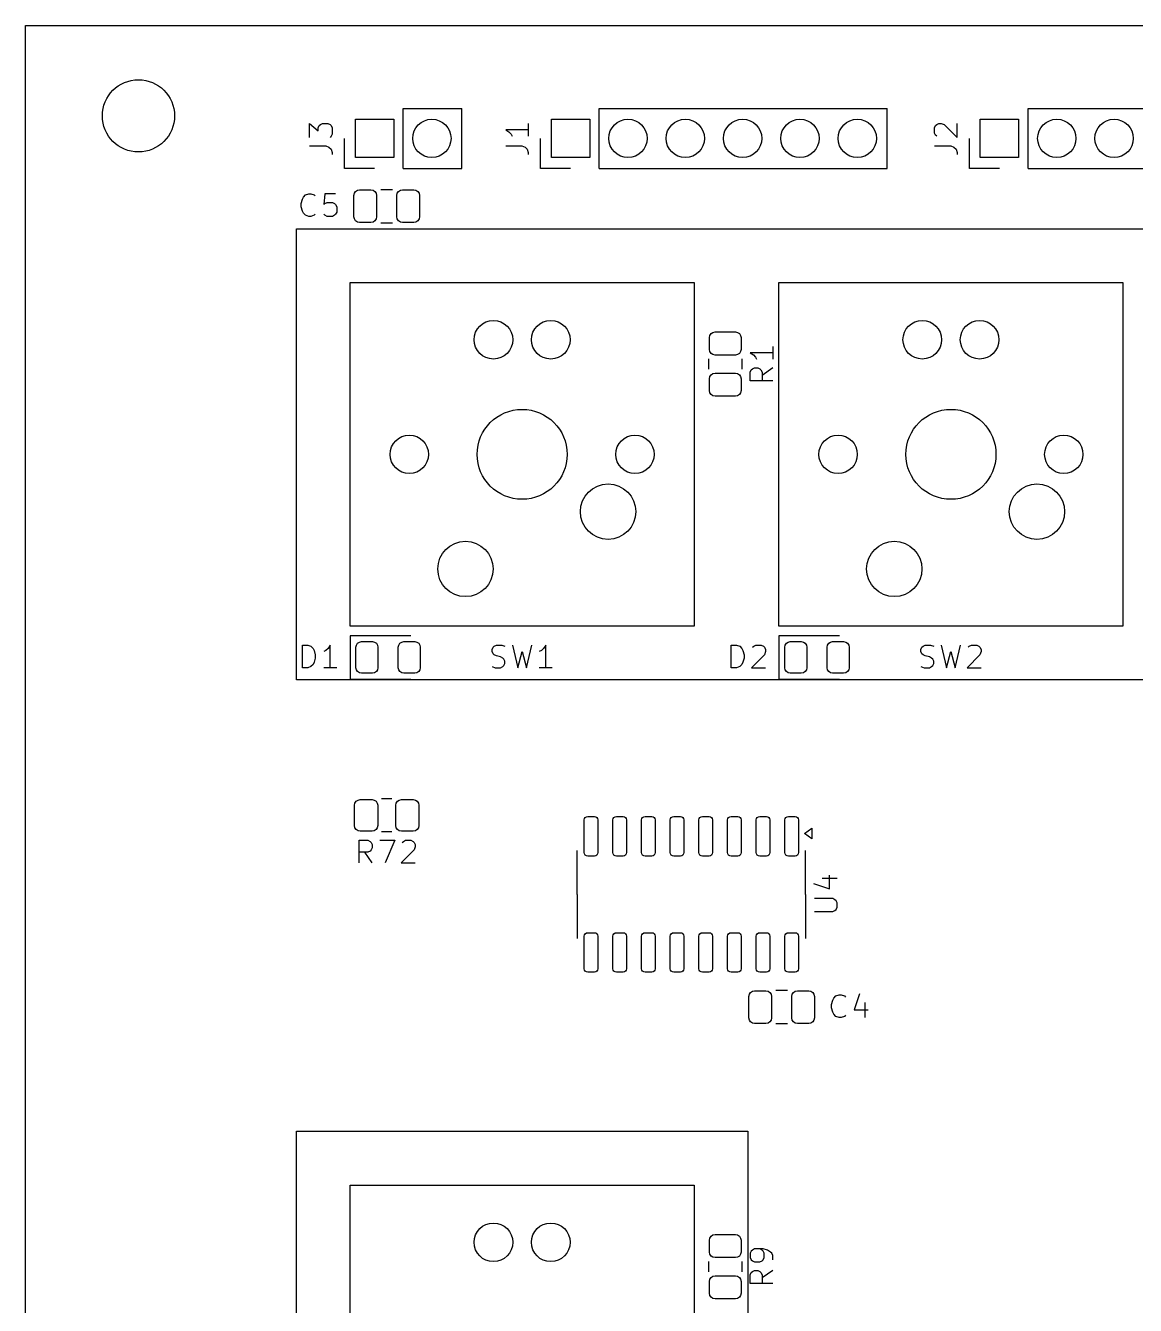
# Model space of a CAD drawing. Header units: millimetres. Extents: x 0 to 485, y -84 to 360.
# Drawn here: x 280 to 329.2, y 195.3 to 252 of the extents above; entities that cross this region are included whole.
import ezdxf

# ---------------------------------------------------------------- set-up
doc = ezdxf.new("R2010")
doc.units = ezdxf.units.MM
doc.layers.get('0').update_dxf_attribs({"lineweight": 25})
doc.layers.add('Import', color=16, linetype='Continuous', lineweight=25, true_color=0x800000)
doc.layers.add('Mounting Holes', color=9, linetype='Continuous', lineweight=25, true_color=0xc0c0c0)

msp = doc.modelspace()

# ---------------------------------------------------------------- linework, layer by layer
for p, q in [((292, 223), (292, 243)), ((292, 243), (464, 243)), ((464, 223), (292, 223)), ((292, 183), (292, 203)), ((292, 203), (312, 203)), ((312, 203), (312, 183))]:
    msp.add_line(p, q)
at = {"layer": 'Import', "flags": 128}
for points in [[(280, 252), (468, 252), (468, 18), (280, 18), (280, 252)], [(296.31, 246.15), (294.61, 246.15), (294.61, 247.85), (296.31, 247.85), (296.31, 246.15)], [(296.73, 248.33), (299.33, 248.33)], [(296.73, 245.67), (296.73, 248.33)], [(299.33, 245.67), (299.33, 248.33)], [(305, 246.15), (303.3, 246.15), (303.3, 247.85), (305, 247.85), (305, 246.15)], [(305.42, 248.33), (318.18, 248.33)], [(305.42, 245.67), (305.42, 248.33)], [(318.18, 245.67), (318.18, 248.33)], [(324, 246.15), (322.3, 246.15), (322.3, 247.85), (324, 247.85), (324, 246.15)], [(324.42, 248.33), (337.18, 248.33)], [(324.42, 245.67), (324.42, 248.33)], [(292.5848, 247.0476), (292.5848, 247.6667)], [(292.5848, 247.6667), (292.9658, 247.3333)], [(292.9658, 247.4762), (293.0134, 247.5714)], [(292.9658, 247.3333), (292.9658, 247.4762)], [(293.0134, 247.5714), (293.061, 247.6191)], [(293.061, 247.6191), (293.1562, 247.6667)], [(293.1562, 247.6667), (293.3943, 247.6667)], [(293.3943, 247.6667), (293.4896, 247.6191)], [(293.4896, 247.6191), (293.5372, 247.5714)], [(293.5372, 247.5714), (293.5848, 247.4762)], [(293.5848, 247.4762), (293.5848, 247.1905)], [(302.2748, 247.381), (301.2748, 247.381)], [(301.2748, 247.381), (301.4177, 247.2857)], [(301.4177, 247.2857), (301.5129, 247.1905)], [(302.2748, 247.6667), (302.2748, 247.0952)], [(320.2748, 247.4762), (320.3224, 247.5714)], [(320.2748, 247.2381), (320.2748, 247.4762)], [(320.3224, 247.5714), (320.3701, 247.6191)], [(320.3701, 247.6191), (320.4653, 247.6667)], [(320.4653, 247.6667), (320.5605, 247.6667)], [(320.5605, 247.6667), (320.7034, 247.6191)], [(320.7034, 247.6191), (321.2748, 247.0476)], [(321.2748, 247.0476), (321.2748, 247.6667)], [(293.5372, 247.0952), (293.4896, 247.0476)], [(293.5848, 247.1905), (293.5372, 247.0952)], [(294.13, 245.67), (294.13, 247)], [(301.5129, 247.1905), (301.5605, 247.0952)], [(302.82, 245.67), (302.82, 247)], [(320.3224, 247.1429), (320.2748, 247.2381)], [(320.3701, 247.0952), (320.3224, 247.1429)], [(321.82, 245.67), (321.82, 247)], [(292.5848, 246.6667), (293.2991, 246.6667)], [(293.2991, 246.6667), (293.442, 246.6191)], [(293.442, 246.6191), (293.5372, 246.5238)], [(293.5372, 246.5238), (293.5848, 246.381)], [(293.5848, 246.381), (293.5848, 246.2857)], [(301.2748, 246.6667), (301.9891, 246.6667)], [(301.9891, 246.6667), (302.132, 246.6191)], [(302.132, 246.6191), (302.2272, 246.5238)], [(302.2272, 246.5238), (302.2748, 246.381)], [(302.2748, 246.381), (302.2748, 246.2857)], [(320.2748, 246.6667), (320.9891, 246.6667)], [(320.9891, 246.6667), (321.132, 246.6191)], [(321.132, 246.6191), (321.2272, 246.5238)], [(321.2272, 246.5238), (321.2748, 246.381)], [(321.2748, 246.381), (321.2748, 246.2857)], [(295.46, 245.67), (294.13, 245.67)], [(296.73, 245.67), (299.33, 245.67)], [(304.15, 245.67), (302.82, 245.67)], [(305.42, 245.67), (318.18, 245.67)], [(323.15, 245.67), (321.82, 245.67)], [(324.42, 245.67), (337.18, 245.67)], [(292.3095, 244.4023), (292.4048, 244.4976)], [(292.4048, 244.4976), (292.5476, 244.5452)], [(292.5476, 244.5452), (292.6429, 244.5452)], [(292.6429, 244.5452), (292.7857, 244.4976)], [(292.7857, 244.4976), (292.8333, 244.45)], [(293.2619, 244.5452), (293.2143, 244.069)], [(293.7381, 244.5452), (293.2619, 244.5452)], [(294.55, 244.475), (294.569, 244.5707), (294.6232, 244.6518), (294.7043, 244.706), (294.8, 244.725), (295.3, 244.725), (295.3957, 244.706), (295.4768, 244.6518), (295.531, 244.5707), (295.55, 244.475), (295.55, 243.525), (295.531, 243.4293), (295.4768, 243.3482), (295.3957, 243.294), (295.3, 243.275), (294.8, 243.275), (294.7043, 243.294), (294.6232, 243.3482), (294.569, 243.4293), (294.55, 243.525), (294.55, 244.475)], [(295.7387, 244.735), (296.2613, 244.735)], [(296.45, 244.475), (296.469, 244.5707), (296.5232, 244.6518), (296.6043, 244.706), (296.7, 244.725), (297.2, 244.725), (297.2957, 244.706), (297.3768, 244.6518), (297.431, 244.5707), (297.45, 244.475), (297.45, 243.525), (297.431, 243.4293), (297.3768, 243.3482), (297.2957, 243.294), (297.2, 243.275), (296.7, 243.275), (296.6043, 243.294), (296.5232, 243.3482), (296.469, 243.4293), (296.45, 243.525), (296.45, 244.475)], [(292.2143, 244.1166), (292.2619, 244.3071)], [(292.2143, 243.9738), (292.2143, 244.1166)], [(292.2619, 243.7833), (292.2143, 243.9738)], [(292.2619, 244.3071), (292.3095, 244.4023)], [(293.2143, 244.069), (293.2619, 244.1166)], [(293.2619, 244.1166), (293.3571, 244.1642)], [(293.3571, 244.1642), (293.5952, 244.1642)], [(293.5952, 244.1642), (293.6905, 244.1166)], [(293.6905, 244.1166), (293.7381, 244.069)], [(293.7381, 244.069), (293.7857, 243.9738)], [(293.7857, 243.9738), (293.7857, 243.7357)], [(292.3095, 243.688), (292.2619, 243.7833)], [(292.4048, 243.5928), (292.3095, 243.688)], [(292.5476, 243.5452), (292.4048, 243.5928)], [(292.6429, 243.5452), (292.5476, 243.5452)], [(292.7857, 243.5928), (292.6429, 243.5452)], [(292.8333, 243.6404), (292.7857, 243.5928)], [(293.2619, 243.5928), (293.2143, 243.6404)], [(293.3571, 243.5452), (293.2619, 243.5928)], [(293.5952, 243.5452), (293.3571, 243.5452)], [(293.6905, 243.5928), (293.5952, 243.5452)], [(293.7381, 243.6404), (293.6905, 243.5928)], [(293.7857, 243.7357), (293.7381, 243.6404)], [(295.7387, 243.265), (296.2613, 243.265)], [(294.38, 240.62), (309.62, 240.62)], [(294.38, 225.38), (294.38, 240.62)], [(309.62, 240.62), (309.62, 225.38)], [(313.38, 240.62), (328.62, 240.62)], [(313.38, 225.38), (313.38, 240.62)], [(328.62, 240.62), (328.62, 225.38)], [(311.45, 238.425), (311.5457, 238.406), (311.6268, 238.3518), (311.681, 238.2707), (311.7, 238.175), (311.7, 237.65), (311.681, 237.5543), (311.6268, 237.4732), (311.5457, 237.419), (311.45, 237.4), (310.55, 237.4), (310.4543, 237.419), (310.3732, 237.4732), (310.319, 237.5543), (310.3, 237.65), (310.3, 238.175), (310.319, 238.2707), (310.3732, 238.3518), (310.4543, 238.406), (310.55, 238.425), (311.45, 238.425)], [(313.1048, 237.7857), (313.1048, 237.2143)], [(310.265, 237.2271), (310.265, 236.7729)], [(311.735, 237.2271), (311.735, 236.7729)], [(313.1048, 237.5), (312.1048, 237.5)], [(312.1048, 237.5), (312.2477, 237.4048)], [(312.2477, 237.4048), (312.3429, 237.3095)], [(312.3429, 237.3095), (312.3905, 237.2143)], [(311.45, 236.6), (311.5457, 236.581), (311.6268, 236.5268), (311.681, 236.4457), (311.7, 236.35), (311.7, 235.825), (311.681, 235.7293), (311.6268, 235.6482), (311.5457, 235.594), (311.45, 235.575), (310.55, 235.575), (310.4543, 235.594), (310.3732, 235.6482), (310.319, 235.7293), (310.3, 235.825), (310.3, 236.35), (310.319, 236.4457), (310.3732, 236.5268), (310.4543, 236.581), (310.55, 236.6), (311.45, 236.6)], [(312.1048, 236.6429), (312.1524, 236.7381)], [(312.1048, 236.2619), (312.1048, 236.6429)], [(312.1524, 236.7381), (312.2001, 236.7857)], [(312.2001, 236.7857), (312.2953, 236.8333)], [(312.2953, 236.8333), (312.4382, 236.8333)], [(312.4382, 236.8333), (312.5334, 236.7857)], [(312.5334, 236.7857), (312.581, 236.7381)], [(312.581, 236.7381), (312.6286, 236.6429)], [(313.1048, 236.8333), (312.6286, 236.5)], [(312.6286, 236.6429), (312.6286, 236.2619)], [(313.1048, 236.2619), (312.1048, 236.2619)], [(309.62, 225.38), (294.38, 225.38)], [(328.62, 225.38), (313.38, 225.38)], [(294.3775, 224.96), (294.3775, 223.04)], [(297.0625, 224.96), (294.3775, 224.96)], [(294.6375, 224.4563), (294.6561, 224.5495), (294.7089, 224.6286), (294.788, 224.6815), (294.8812, 224.7), (295.3687, 224.7), (295.462, 224.6815), (295.5411, 224.6286), (295.5939, 224.5495), (295.6125, 224.4563), (295.6125, 223.5438), (295.5939, 223.4505), (295.5411, 223.3714), (295.462, 223.3186), (295.3687, 223.3), (294.8812, 223.3), (294.788, 223.3186), (294.7089, 223.3714), (294.6561, 223.4505), (294.6375, 223.5438), (294.6375, 224.4563)], [(296.5125, 224.4563), (296.5311, 224.5495), (296.5839, 224.6286), (296.663, 224.6815), (296.7562, 224.7), (297.2438, 224.7), (297.337, 224.6815), (297.4161, 224.6286), (297.4689, 224.5495), (297.4875, 224.4563), (297.4875, 223.5438), (297.4689, 223.4505), (297.4161, 223.3714), (297.337, 223.3186), (297.2438, 223.3), (296.7562, 223.3), (296.663, 223.3186), (296.5839, 223.3714), (296.5311, 223.4505), (296.5125, 223.5438), (296.5125, 224.4563)], [(313.3775, 224.96), (313.3775, 223.04)], [(316.0625, 224.96), (313.3775, 224.96)], [(313.6375, 224.4563), (313.6561, 224.5495), (313.7089, 224.6286), (313.788, 224.6815), (313.8812, 224.7), (314.3687, 224.7), (314.462, 224.6815), (314.5411, 224.6286), (314.5939, 224.5495), (314.6125, 224.4563), (314.6125, 223.5438), (314.5939, 223.4505), (314.5411, 223.3714), (314.462, 223.3186), (314.3687, 223.3), (313.8812, 223.3), (313.788, 223.3186), (313.7089, 223.3714), (313.6561, 223.4505), (313.6375, 223.5438), (313.6375, 224.4563)], [(315.5125, 224.4563), (315.5311, 224.5495), (315.5839, 224.6286), (315.663, 224.6815), (315.7562, 224.7), (316.2437, 224.7), (316.337, 224.6815), (316.4161, 224.6286), (316.4689, 224.5495), (316.4875, 224.4563), (316.4875, 223.5438), (316.4689, 223.4505), (316.4161, 223.3714), (316.337, 223.3186), (316.2437, 223.3), (315.7562, 223.3), (315.663, 223.3186), (315.5839, 223.3714), (315.5311, 223.4505), (315.5125, 223.5438), (315.5125, 224.4563)], [(292.2619, 223.5452), (292.2619, 224.5452)], [(292.2619, 224.5452), (292.5, 224.5452)], [(292.5, 224.5452), (292.6429, 224.4976)], [(292.6429, 224.4976), (292.7381, 224.4023)], [(292.7381, 224.4023), (292.7857, 224.3071)], [(292.7857, 224.3071), (292.8333, 224.1166)], [(292.8333, 224.1166), (292.8333, 223.9738)], [(293.3095, 224.3071), (293.2143, 224.2595)], [(293.4048, 224.4023), (293.3095, 224.3071)], [(293.5, 224.5452), (293.4048, 224.4023)], [(293.5, 223.5452), (293.5, 224.5452)], [(300.6667, 224.3547), (300.7143, 224.45)], [(300.6667, 224.2595), (300.6667, 224.3547)], [(300.7143, 224.1642), (300.6667, 224.2595)], [(300.7143, 224.45), (300.7619, 224.4976)], [(300.7619, 224.1166), (300.7143, 224.1642)], [(300.7619, 224.4976), (300.8571, 224.5452)], [(300.8571, 224.069), (300.7619, 224.1166)], [(300.8571, 224.5452), (301.0952, 224.5452)], [(301.0476, 224.0214), (300.8571, 224.069)], [(301.0952, 224.5452), (301.2381, 224.4976)], [(301.5714, 224.5452), (301.8095, 223.5452)], [(301.8095, 223.5452), (302, 224.2595)], [(302, 224.2595), (302.1905, 223.5452)], [(302.1905, 223.5452), (302.4286, 224.5452)], [(302.8571, 224.3071), (302.7619, 224.2595)], [(302.9524, 224.4023), (302.8571, 224.3071)], [(303.0476, 224.5452), (302.9524, 224.4023)], [(303.0476, 223.5452), (303.0476, 224.5452)], [(311.2619, 223.5452), (311.2619, 224.5452)], [(311.2619, 224.5452), (311.5, 224.5452)], [(311.5, 224.5452), (311.6429, 224.4976)], [(311.6429, 224.4976), (311.7381, 224.4023)], [(311.7381, 224.4023), (311.7857, 224.3071)], [(311.7857, 224.3071), (311.8333, 224.1166)], [(311.8333, 224.1166), (311.8333, 223.9738)], [(312.7381, 224.1166), (312.1667, 223.5452)], [(312.2143, 224.45), (312.2619, 224.4976)], [(312.2619, 224.4976), (312.3571, 224.5452)], [(312.3571, 224.5452), (312.5952, 224.5452)], [(312.5952, 224.5452), (312.6905, 224.4976)], [(312.6905, 224.4976), (312.7381, 224.45)], [(312.7381, 224.45), (312.7857, 224.3547)], [(312.7857, 224.2595), (312.7381, 224.1166)], [(312.7857, 224.3547), (312.7857, 224.2595)], [(319.6667, 224.3547), (319.7143, 224.45)], [(319.6667, 224.2595), (319.6667, 224.3547)], [(319.7143, 224.1642), (319.6667, 224.2595)], [(319.7143, 224.45), (319.7619, 224.4976)], [(319.7619, 224.1166), (319.7143, 224.1642)], [(319.7619, 224.4976), (319.8571, 224.5452)], [(319.8571, 224.069), (319.7619, 224.1166)], [(319.8571, 224.5452), (320.0952, 224.5452)], [(320.0476, 224.0214), (319.8571, 224.069)], [(320.0952, 224.5452), (320.2381, 224.4976)], [(320.5714, 224.5452), (320.8095, 223.5452)], [(320.8095, 223.5452), (321, 224.2595)], [(321, 224.2595), (321.1905, 223.5452)], [(321.1905, 223.5452), (321.4286, 224.5452)], [(322.2857, 224.1166), (321.7143, 223.5452)], [(321.7619, 224.45), (321.8095, 224.4976)], [(321.8095, 224.4976), (321.9048, 224.5452)], [(321.9048, 224.5452), (322.1429, 224.5452)], [(322.1429, 224.5452), (322.2381, 224.4976)], [(322.2381, 224.4976), (322.2857, 224.45)], [(322.2857, 224.45), (322.3333, 224.3547)], [(322.3333, 224.2595), (322.2857, 224.1166)], [(322.3333, 224.3547), (322.3333, 224.2595)], [(292.5, 223.5452), (292.2619, 223.5452)], [(292.6429, 223.5928), (292.5, 223.5452)], [(292.7381, 223.688), (292.6429, 223.5928)], [(292.7857, 223.7833), (292.7381, 223.688)], [(292.8333, 223.9738), (292.7857, 223.7833)], [(293.7857, 223.5452), (293.2143, 223.5452)], [(300.6667, 223.5928), (300.8095, 223.5452)], [(300.8095, 223.5452), (301.0476, 223.5452)], [(301.1429, 223.9738), (301.0476, 224.0214)], [(301.0476, 223.5452), (301.1429, 223.5928)], [(301.1905, 223.9261), (301.1429, 223.9738)], [(301.1429, 223.5928), (301.1905, 223.6404)], [(301.2381, 223.8309), (301.1905, 223.9261)], [(301.1905, 223.6404), (301.2381, 223.7357)], [(301.2381, 223.7357), (301.2381, 223.8309)], [(303.3333, 223.5452), (302.7619, 223.5452)], [(311.5, 223.5452), (311.2619, 223.5452)], [(311.6429, 223.5928), (311.5, 223.5452)], [(311.7381, 223.688), (311.6429, 223.5928)], [(311.7857, 223.7833), (311.7381, 223.688)], [(311.8333, 223.9738), (311.7857, 223.7833)], [(312.1667, 223.5452), (312.7857, 223.5452)], [(319.6667, 223.5928), (319.8095, 223.5452)], [(319.8095, 223.5452), (320.0476, 223.5452)], [(320.1429, 223.9738), (320.0476, 224.0214)], [(320.0476, 223.5452), (320.1429, 223.5928)], [(320.1905, 223.9261), (320.1429, 223.9738)], [(320.1429, 223.5928), (320.1905, 223.6404)], [(320.2381, 223.8309), (320.1905, 223.9261)], [(320.1905, 223.6404), (320.2381, 223.7357)], [(320.2381, 223.7357), (320.2381, 223.8309)], [(321.7143, 223.5452), (322.3333, 223.5452)], [(294.3775, 223.04), (297.0625, 223.04)], [(313.3775, 223.04), (316.0625, 223.04)], [(295.6, 216.55), (295.581, 216.4543), (295.5268, 216.3732), (295.4457, 216.319), (295.35, 216.3), (294.825, 216.3), (294.7293, 216.319), (294.6482, 216.3732), (294.594, 216.4543), (294.575, 216.55), (294.575, 217.45), (294.594, 217.5457), (294.6482, 217.6268), (294.7293, 217.681), (294.825, 217.7), (295.35, 217.7), (295.4457, 217.681), (295.5268, 217.6268), (295.581, 217.5457), (295.6, 217.45), (295.6, 216.55)], [(296.2271, 217.735), (295.7729, 217.735)], [(297.425, 216.55), (297.406, 216.4543), (297.3518, 216.3732), (297.2707, 216.319), (297.175, 216.3), (296.65, 216.3), (296.5543, 216.319), (296.4732, 216.3732), (296.419, 216.4543), (296.4, 216.55), (296.4, 217.45), (296.419, 217.5457), (296.4732, 217.6268), (296.5543, 217.681), (296.65, 217.7), (297.175, 217.7), (297.2707, 217.681), (297.3518, 217.6268), (297.406, 217.5457), (297.425, 217.45), (297.425, 216.55)], [(305.205, 216.95), (305.2624, 216.9386), (305.3111, 216.9061), (305.3436, 216.8574), (305.355, 216.8), (305.355, 215.35), (305.3436, 215.2926), (305.3111, 215.2439), (305.2624, 215.2114), (305.205, 215.2), (304.905, 215.2), (304.8476, 215.2114), (304.7989, 215.2439), (304.7664, 215.2926), (304.755, 215.35), (304.755, 216.8), (304.7664, 216.8574), (304.7989, 216.9061), (304.8476, 216.9386), (304.905, 216.95), (305.205, 216.95)], [(306.475, 216.95), (306.5324, 216.9386), (306.5811, 216.9061), (306.6136, 216.8574), (306.625, 216.8), (306.625, 215.35), (306.6136, 215.2926), (306.5811, 215.2439), (306.5324, 215.2114), (306.475, 215.2), (306.175, 215.2), (306.1176, 215.2114), (306.0689, 215.2439), (306.0364, 215.2926), (306.025, 215.35), (306.025, 216.8), (306.0364, 216.8574), (306.0689, 216.9061), (306.1176, 216.9386), (306.175, 216.95), (306.475, 216.95)], [(307.745, 216.95), (307.8024, 216.9386), (307.8511, 216.9061), (307.8836, 216.8574), (307.895, 216.8), (307.895, 215.35), (307.8836, 215.2926), (307.8511, 215.2439), (307.8024, 215.2114), (307.745, 215.2), (307.445, 215.2), (307.3876, 215.2114), (307.3389, 215.2439), (307.3064, 215.2926), (307.295, 215.35), (307.295, 216.8), (307.3064, 216.8574), (307.3389, 216.9061), (307.3876, 216.9386), (307.445, 216.95), (307.745, 216.95)], [(309.015, 216.95), (309.0724, 216.9386), (309.1211, 216.9061), (309.1536, 216.8574), (309.165, 216.8), (309.165, 215.35), (309.1536, 215.2926), (309.1211, 215.2439), (309.0724, 215.2114), (309.015, 215.2), (308.715, 215.2), (308.6576, 215.2114), (308.6089, 215.2439), (308.5764, 215.2926), (308.565, 215.35), (308.565, 216.8), (308.5764, 216.8574), (308.6089, 216.9061), (308.6576, 216.9386), (308.715, 216.95), (309.015, 216.95)], [(310.285, 216.95), (310.3424, 216.9386), (310.3911, 216.9061), (310.4236, 216.8574), (310.435, 216.8), (310.435, 215.35), (310.4236, 215.2926), (310.3911, 215.2439), (310.3424, 215.2114), (310.285, 215.2), (309.985, 215.2), (309.9276, 215.2114), (309.8789, 215.2439), (309.8464, 215.2926), (309.835, 215.35), (309.835, 216.8), (309.8464, 216.8574), (309.8789, 216.9061), (309.9276, 216.9386), (309.985, 216.95), (310.285, 216.95)], [(311.555, 216.95), (311.6124, 216.9386), (311.6611, 216.9061), (311.6936, 216.8574), (311.705, 216.8), (311.705, 215.35), (311.6936, 215.2926), (311.6611, 215.2439), (311.6124, 215.2114), (311.555, 215.2), (311.255, 215.2), (311.1976, 215.2114), (311.1489, 215.2439), (311.1164, 215.2926), (311.105, 215.35), (311.105, 216.8), (311.1164, 216.8574), (311.1489, 216.9061), (311.1976, 216.9386), (311.255, 216.95), (311.555, 216.95)], [(312.825, 216.95), (312.8824, 216.9386), (312.9311, 216.9061), (312.9636, 216.8574), (312.975, 216.8), (312.975, 215.35), (312.9636, 215.2926), (312.9311, 215.2439), (312.8824, 215.2114), (312.825, 215.2), (312.525, 215.2), (312.4676, 215.2114), (312.4189, 215.2439), (312.3864, 215.2926), (312.375, 215.35), (312.375, 216.8), (312.3864, 216.8574), (312.4189, 216.9061), (312.4676, 216.9386), (312.525, 216.95), (312.825, 216.95)], [(314.095, 216.95), (314.1524, 216.9386), (314.2011, 216.9061), (314.2336, 216.8574), (314.245, 216.8), (314.245, 215.35), (314.2336, 215.2926), (314.2011, 215.2439), (314.1524, 215.2114), (314.095, 215.2), (313.795, 215.2), (313.7376, 215.2114), (313.6889, 215.2439), (313.6564, 215.2926), (313.645, 215.35), (313.645, 216.8), (313.6564, 216.8574), (313.6889, 216.9061), (313.7376, 216.9386), (313.795, 216.95), (314.095, 216.95)], [(296.2271, 216.265), (295.7729, 216.265)], [(314.835, 215.96), (314.505, 216.2), (314.835, 216.44), (314.835, 215.96)], [(294.7857, 214.8952), (294.7857, 215.8952)], [(294.7857, 215.8952), (295.1667, 215.8952)], [(295.1667, 215.8952), (295.2619, 215.8476)], [(295.2619, 215.8476), (295.3095, 215.8)], [(295.3095, 215.8), (295.3571, 215.7047)], [(295.3571, 215.5619), (295.3095, 215.4666)], [(295.3571, 215.7047), (295.3571, 215.5619)], [(295.6905, 215.8952), (296.3571, 215.8952)], [(296.3571, 215.8952), (295.9286, 214.8952)], [(296.6905, 215.8), (296.7381, 215.8476)], [(296.7381, 215.8476), (296.8333, 215.8952)], [(296.8333, 215.8952), (297.0714, 215.8952)], [(297.0714, 215.8952), (297.1667, 215.8476)], [(297.1667, 215.8476), (297.2143, 215.8)], [(297.2143, 215.8), (297.2619, 215.7047)], [(297.2619, 215.6095), (297.2143, 215.4666)], [(297.2619, 215.7047), (297.2619, 215.6095)], [(295.1667, 215.3714), (294.7857, 215.3714)], [(295.3571, 214.8952), (295.0238, 215.3714)], [(295.2619, 215.419), (295.1667, 215.3714)], [(295.3095, 215.4666), (295.2619, 215.419)], [(297.2143, 215.4666), (296.6429, 214.8952)], [(304.44, 213.5), (304.44, 215.45)], [(314.56, 213.5), (314.56, 215.45)], [(296.6429, 214.8952), (297.2619, 214.8952)], [(314.9072, 213.9762), (315.6215, 213.7381)], [(315.2882, 214.2143), (315.9548, 214.2143)], [(315.6215, 213.7381), (315.6215, 214.3572)], [(304.44, 213.5), (304.44, 211.55)], [(314.56, 213.5), (314.56, 211.55)], [(315.7643, 213.3095), (314.9548, 213.3095)], [(315.8596, 213.2619), (315.7643, 213.3095)], [(315.9072, 213.2143), (315.8596, 213.2619)], [(314.9548, 212.7381), (315.7643, 212.7381)], [(315.7643, 212.7381), (315.8596, 212.7857)], [(315.8596, 212.7857), (315.9072, 212.8333)], [(315.9548, 213.1191), (315.9072, 213.2143)], [(315.9072, 212.8333), (315.9548, 212.9286)], [(315.9548, 212.9286), (315.9548, 213.1191)], [(305.205, 211.8), (305.2624, 211.7886), (305.3111, 211.7561), (305.3436, 211.7074), (305.355, 211.65), (305.355, 210.2), (305.3436, 210.1426), (305.3111, 210.0939), (305.2624, 210.0614), (305.205, 210.05), (304.905, 210.05), (304.8476, 210.0614), (304.7989, 210.0939), (304.7664, 210.1426), (304.755, 210.2), (304.755, 211.65), (304.7664, 211.7074), (304.7989, 211.7561), (304.8476, 211.7886), (304.905, 211.8), (305.205, 211.8)], [(306.475, 211.8), (306.5324, 211.7886), (306.5811, 211.7561), (306.6136, 211.7074), (306.625, 211.65), (306.625, 210.2), (306.6136, 210.1426), (306.5811, 210.0939), (306.5324, 210.0614), (306.475, 210.05), (306.175, 210.05), (306.1176, 210.0614), (306.0689, 210.0939), (306.0364, 210.1426), (306.025, 210.2), (306.025, 211.65), (306.0364, 211.7074), (306.0689, 211.7561), (306.1176, 211.7886), (306.175, 211.8), (306.475, 211.8)], [(307.745, 211.8), (307.8024, 211.7886), (307.8511, 211.7561), (307.8836, 211.7074), (307.895, 211.65), (307.895, 210.2), (307.8836, 210.1426), (307.8511, 210.0939), (307.8024, 210.0614), (307.745, 210.05), (307.445, 210.05), (307.3876, 210.0614), (307.3389, 210.0939), (307.3064, 210.1426), (307.295, 210.2), (307.295, 211.65), (307.3064, 211.7074), (307.3389, 211.7561), (307.3876, 211.7886), (307.445, 211.8), (307.745, 211.8)], [(309.015, 211.8), (309.0724, 211.7886), (309.1211, 211.7561), (309.1536, 211.7074), (309.165, 211.65), (309.165, 210.2), (309.1536, 210.1426), (309.1211, 210.0939), (309.0724, 210.0614), (309.015, 210.05), (308.715, 210.05), (308.6576, 210.0614), (308.6089, 210.0939), (308.5764, 210.1426), (308.565, 210.2), (308.565, 211.65), (308.5764, 211.7074), (308.6089, 211.7561), (308.6576, 211.7886), (308.715, 211.8), (309.015, 211.8)], [(310.285, 211.8), (310.3424, 211.7886), (310.3911, 211.7561), (310.4236, 211.7074), (310.435, 211.65), (310.435, 210.2), (310.4236, 210.1426), (310.3911, 210.0939), (310.3424, 210.0614), (310.285, 210.05), (309.985, 210.05), (309.9276, 210.0614), (309.8789, 210.0939), (309.8464, 210.1426), (309.835, 210.2), (309.835, 211.65), (309.8464, 211.7074), (309.8789, 211.7561), (309.9276, 211.7886), (309.985, 211.8), (310.285, 211.8)], [(311.555, 211.8), (311.6124, 211.7886), (311.6611, 211.7561), (311.6936, 211.7074), (311.705, 211.65), (311.705, 210.2), (311.6936, 210.1426), (311.6611, 210.0939), (311.6124, 210.0614), (311.555, 210.05), (311.255, 210.05), (311.1976, 210.0614), (311.1489, 210.0939), (311.1164, 210.1426), (311.105, 210.2), (311.105, 211.65), (311.1164, 211.7074), (311.1489, 211.7561), (311.1976, 211.7886), (311.255, 211.8), (311.555, 211.8)], [(312.825, 211.8), (312.8824, 211.7886), (312.9311, 211.7561), (312.9636, 211.7074), (312.975, 211.65), (312.975, 210.2), (312.9636, 210.1426), (312.9311, 210.0939), (312.8824, 210.0614), (312.825, 210.05), (312.525, 210.05), (312.4676, 210.0614), (312.4189, 210.0939), (312.3864, 210.1426), (312.375, 210.2), (312.375, 211.65), (312.3864, 211.7074), (312.4189, 211.7561), (312.4676, 211.7886), (312.525, 211.8), (312.825, 211.8)], [(314.095, 211.8), (314.1524, 211.7886), (314.2011, 211.7561), (314.2336, 211.7074), (314.245, 211.65), (314.245, 210.2), (314.2336, 210.1426), (314.2011, 210.0939), (314.1524, 210.0614), (314.095, 210.05), (313.795, 210.05), (313.7376, 210.0614), (313.6889, 210.0939), (313.6564, 210.1426), (313.645, 210.2), (313.645, 211.65), (313.6564, 211.7074), (313.6889, 211.7561), (313.7376, 211.7886), (313.795, 211.8), (314.095, 211.8)], [(313.05, 208.025), (313.031, 207.9293), (312.9768, 207.8482), (312.8957, 207.794), (312.8, 207.775), (312.3, 207.775), (312.2043, 207.794), (312.1232, 207.8482), (312.069, 207.9293), (312.05, 208.025), (312.05, 208.975), (312.069, 209.0707), (312.1232, 209.1518), (312.2043, 209.206), (312.3, 209.225), (312.8, 209.225), (312.8957, 209.206), (312.9768, 209.1518), (313.031, 209.0707), (313.05, 208.975), (313.05, 208.025)], [(313.7613, 209.235), (313.2387, 209.235)], [(314.95, 208.025), (314.931, 207.9293), (314.8768, 207.8482), (314.7957, 207.794), (314.7, 207.775), (314.2, 207.775), (314.1043, 207.794), (314.0232, 207.8482), (313.969, 207.9293), (313.95, 208.025), (313.95, 208.975), (313.969, 209.0707), (314.0232, 209.1518), (314.1043, 209.206), (314.2, 209.225), (314.7, 209.225), (314.7957, 209.206), (314.8768, 209.1518), (314.931, 209.0707), (314.95, 208.975), (314.95, 208.025)], [(315.7143, 208.6166), (315.7619, 208.8071)], [(315.7619, 208.8071), (315.8095, 208.9023)], [(315.8095, 208.9023), (315.9048, 208.9976)], [(315.9048, 208.9976), (316.0476, 209.0452)], [(316.0476, 209.0452), (316.1429, 209.0452)], [(316.1429, 209.0452), (316.2857, 208.9976)], [(316.2857, 208.9976), (316.3333, 208.95)], [(316.9524, 209.0928), (316.7143, 208.3785)], [(315.7143, 208.4738), (315.7143, 208.6166)], [(315.7619, 208.2833), (315.7143, 208.4738)], [(315.8095, 208.188), (315.7619, 208.2833)], [(315.9048, 208.0928), (315.8095, 208.188)], [(316.7143, 208.3785), (317.3333, 208.3785)], [(317.1905, 208.7119), (317.1905, 208.0452)], [(313.7613, 207.765), (313.2387, 207.765)], [(316.0476, 208.0452), (315.9048, 208.0928)], [(316.1429, 208.0452), (316.0476, 208.0452)], [(316.2857, 208.0928), (316.1429, 208.0452)], [(316.3333, 208.1404), (316.2857, 208.0928)], [(294.38, 200.62), (309.62, 200.62)], [(294.38, 185.38), (294.38, 200.62)], [(309.62, 200.62), (309.62, 185.38)], [(311.45, 198.425), (311.5457, 198.406), (311.6268, 198.3518), (311.681, 198.2707), (311.7, 198.175), (311.7, 197.65), (311.681, 197.5543), (311.6268, 197.4732), (311.5457, 197.419), (311.45, 197.4), (310.55, 197.4), (310.4543, 197.419), (310.3732, 197.4732), (310.319, 197.5543), (310.3, 197.65), (310.3, 198.175), (310.319, 198.2707), (310.3732, 198.3518), (310.4543, 198.406), (310.55, 198.425), (311.45, 198.425)], [(312.1524, 197.6905), (312.1048, 197.5952)], [(312.1048, 197.5952), (312.1048, 197.4048)], [(312.1048, 197.4048), (312.1524, 197.3095)], [(312.2001, 197.7381), (312.1524, 197.6905)], [(312.2953, 197.7857), (312.2001, 197.7381)], [(312.6762, 197.7857), (312.2953, 197.7857)], [(312.6286, 197.7381), (312.5334, 197.7857)], [(312.6762, 197.6905), (312.6286, 197.7381)], [(312.8667, 197.7381), (312.6762, 197.7857)], [(312.7239, 197.5952), (312.6762, 197.6905)], [(312.6762, 197.3095), (312.7239, 197.4048)], [(312.7239, 197.4048), (312.7239, 197.5952)], [(313.0096, 197.6429), (312.8667, 197.7381)], [(313.0572, 197.5952), (313.0096, 197.6429)], [(313.1048, 197.5), (313.0572, 197.5952)], [(313.1048, 197.3095), (313.1048, 197.5)], [(310.265, 197.2271), (310.265, 196.7729)], [(311.735, 197.2271), (311.735, 196.7729)], [(312.1524, 197.3095), (312.2001, 197.2619)], [(312.2001, 197.2619), (312.2953, 197.2143)], [(312.2001, 196.7857), (312.2953, 196.8333)], [(312.2953, 197.2143), (312.5334, 197.2143)], [(312.2953, 196.8333), (312.4382, 196.8333)], [(312.4382, 196.8333), (312.5334, 196.7857)], [(312.5334, 197.2143), (312.6286, 197.2619)], [(312.6286, 197.2619), (312.6762, 197.3095)], [(313.1048, 196.8333), (312.6286, 196.5)], [(311.45, 196.6), (311.5457, 196.581), (311.6268, 196.5268), (311.681, 196.4457), (311.7, 196.35), (311.7, 195.825), (311.681, 195.7293), (311.6268, 195.6482), (311.5457, 195.594), (311.45, 195.575), (310.55, 195.575), (310.4543, 195.594), (310.3732, 195.6482), (310.319, 195.7293), (310.3, 195.825), (310.3, 196.35), (310.319, 196.4457), (310.3732, 196.5268), (310.4543, 196.581), (310.55, 196.6), (311.45, 196.6)], [(312.1048, 196.6429), (312.1524, 196.7381)], [(312.1048, 196.2619), (312.1048, 196.6429)], [(313.1048, 196.2619), (312.1048, 196.2619)], [(312.1524, 196.7381), (312.2001, 196.7857)], [(312.5334, 196.7857), (312.581, 196.7381)], [(312.581, 196.7381), (312.6286, 196.6429)], [(312.6286, 196.6429), (312.6286, 196.2619)]]:
    msp.add_lwpolyline(points, dxfattribs=at)
at = {"layer": 'Import'}
for centre, radius in [((285, 248), 1.6), ((298, 247), 0.85), ((306.69, 247), 0.85), ((309.23, 247), 0.85), ((311.77, 247), 0.85), ((314.31, 247), 0.85), ((316.85, 247), 0.85), ((325.69, 247), 0.85), ((328.23, 247), 0.85), ((300.73, 238.08), 0.856), ((303.27, 238.08), 0.856), ((319.73, 238.08), 0.856), ((322.27, 238.08), 0.856), ((302, 233), 1.9939), ((321, 233), 1.9939), ((297, 233), 0.85), ((307, 233), 0.85), ((316, 233), 0.85), ((326, 233), 0.85), ((305.81, 230.46), 1.227), ((324.81, 230.46), 1.227), ((299.49, 227.92), 1.227), ((318.49, 227.92), 1.227), ((300.73, 198.08), 0.856), ((303.27, 198.08), 0.856)]:
    msp.add_circle(centre, radius, dxfattribs=at)
at = {"layer": 'Mounting Holes'}
msp.add_circle((285, 248), 1.6, dxfattribs=at)

doc.saveas('drawing.dxf')
